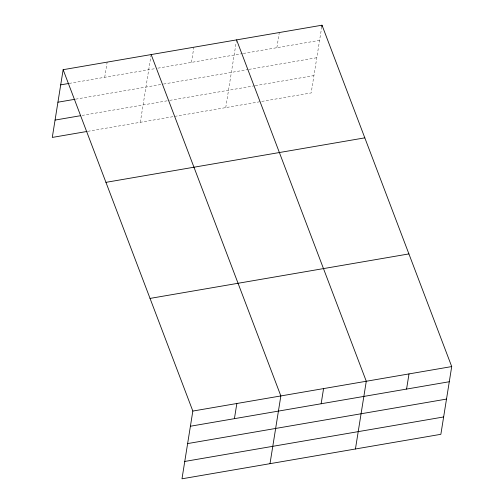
<?xml version="1.0" encoding="UTF-8"?>
<svg xmlns="http://www.w3.org/2000/svg" width="504" height="504" viewBox="0 0 504 504"><rect width="100%" height="100%" fill="white"/><g stroke="black" fill="none" stroke-linecap="round" stroke-linejoin="round"><path stroke-width="0.38" stroke-dasharray="2.52 1.89" d="M104.719 77.295L107.144 62.131M140.301 122.302L151.03 55.327M191.438 62.389L193.87 47.225M225.735 107.617L236.458 40.641M276.866 47.704L279.298 32.539M321.766 26.718L311.163 92.938L261.582 101.455M69.199 83.399L154.829 68.683M157.878 68.16L242.544 53.607M243.306 53.474L319.58 40.364M75.688 99.156L162.729 84.193M163.491 84.067L248.157 69.514M248.919 69.382L316.802 57.714M82.089 115.435L169.016 100.498M169.779 100.365L254.444 85.812M255.207 85.68L313.942 75.587M87.803 131.323L260.82 101.588"/><path stroke-width="0.76" d="M63.139 69.691L192.837 411.062L181.988 478.8L440.861 434.309L451.716 366.572L322.012 25.2L63.139 69.691L52.284 137.428L87.028 131.456M234.417 418.666L236.849 403.502M321.766 26.718L322.012 25.2M270.005 463.674L280.854 395.936L151.156 54.564M321.142 403.761L323.568 388.597M355.433 448.988L366.282 381.251L236.584 39.885M406.571 389.075L409.002 373.911M60.707 84.861L68.431 83.532M57.928 102.205L74.913 99.288M55.062 120.084L80.545 115.7M105.941 182.347L364.814 137.85M150.035 298.412L408.914 253.915M192.837 411.062L451.716 366.572M190.411 426.226L449.284 381.736M187.633 443.577L446.506 399.086M184.766 461.45L443.646 416.959"/></g></svg>
